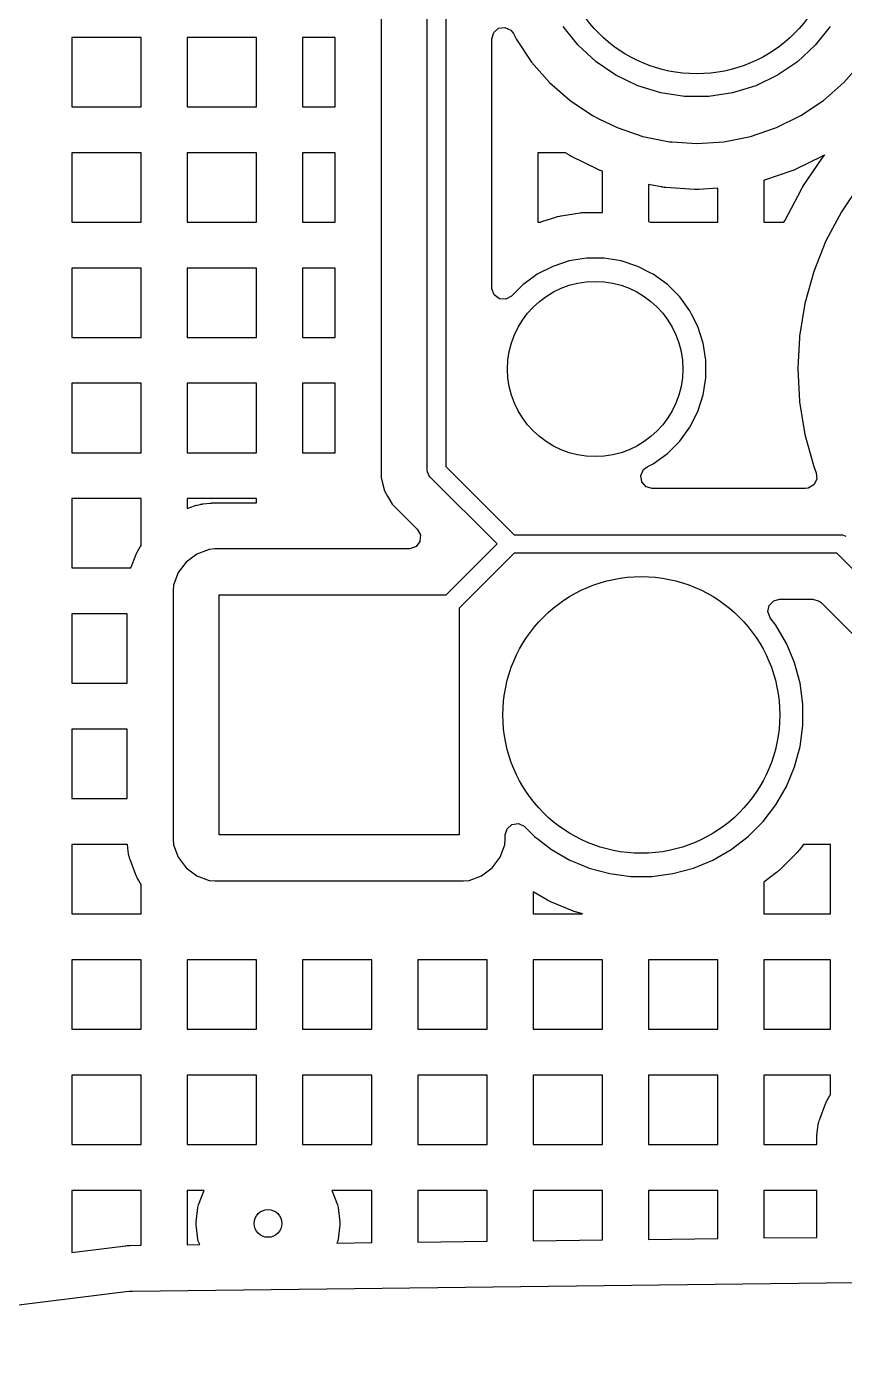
# Model space of a CAD drawing. Extents: x 2.49 to 8.57, y -5.87 to -1.87.
# Drawn here: x 6.021 to 6.369, y -5.157 to -4.582 of the extents above; entities that cross this region are included whole.
import ezdxf

# ---------------------------------------------------------------- set-up
doc = ezdxf.new("R2010")
doc.units = 0
doc.header["$MEASUREMENT"] = 0
doc.layers.add('BLACK', color=7, linetype='CONTINUOUS')

msp = doc.modelspace()

# ---------------------------------------------------------------- linework, layer by layer
at = {"layer": 'BLACK', "linetype": 'CONTINUOUS'}
for p, q in [((6.19134, -4.77165), (6.19134, -4.55114)), ((6.19921, -4.55129), (6.19921, -4.77002)), ((6.17163, -4.56477), (6.17163, -4.76824)), ((6.0693, -4.58693), (6.03969, -4.58693)), ((6.03969, -4.58693), (6.03969, -4.61654)), ((6.0693, -4.61654), (6.0693, -4.58693)), ((6.11851, -4.58693), (6.0889, -4.58693)), ((6.0889, -4.58693), (6.0889, -4.61654)), ((6.11851, -4.61654), (6.11851, -4.58693)), ((6.15203, -4.58693), (6.13812, -4.58693)), ((6.13812, -4.58693), (6.13812, -4.61654)), ((6.15203, -4.61654), (6.15203, -4.58693)), ((6.21892, -4.58749), (6.21969, -4.58485)), ((6.21892, -4.66575), (6.21892, -4.58749)), ((6.21969, -4.58485), (6.22177, -4.58305)), ((6.22177, -4.58305), (6.22449, -4.58266)), ((6.22449, -4.58266), (6.227, -4.5838)), ((6.227, -4.5838), (6.22818, -4.58533)), ((6.22818, -4.58533), (6.2294, -4.58782)), ((6.25579, -4.59028), (6.24937, -4.58223)), ((6.36322, -4.58223), (6.3568, -4.59028)), ((6.2294, -4.58782), (6.2294, -4.58782)), ((6.2294, -4.58782), (6.23586, -4.59747)), ((6.26334, -4.59729), (6.25579, -4.59028)), ((6.3568, -4.59028), (6.34926, -4.59729)), ((6.23586, -4.59747), (6.24351, -4.60621)), ((6.27185, -4.60309), (6.26334, -4.59729)), ((6.34926, -4.59729), (6.34075, -4.60309)), ((6.36908, -4.60621), (6.37674, -4.59747)), ((6.28113, -4.60755), (6.27185, -4.60309)), ((6.34075, -4.60309), (6.33147, -4.60755)), ((6.24351, -4.60621), (6.25225, -4.61386)), ((6.29097, -4.61059), (6.28113, -4.60755)), ((6.33147, -4.60755), (6.32163, -4.61059)), ((6.36035, -4.61386), (6.36908, -4.60621)), ((6.25225, -4.61386), (6.2619, -4.62032)), ((6.30115, -4.61212), (6.29097, -4.61059)), ((6.31145, -4.61212), (6.30115, -4.61212)), ((6.32163, -4.61059), (6.31145, -4.61212)), ((6.3507, -4.62032), (6.36035, -4.61386)), ((6.03969, -4.61654), (6.0693, -4.61654)), ((6.0889, -4.61654), (6.11851, -4.61654)), ((6.13812, -4.61654), (6.15203, -4.61654)), ((6.2619, -4.62032), (6.2619, -4.62032)), ((6.2619, -4.62032), (6.26458, -4.62163)), ((6.26458, -4.62163), (6.27232, -4.62545)), ((6.34028, -4.62545), (6.3507, -4.62032)), ((6.27232, -4.62545), (6.28332, -4.62919)), ((6.32928, -4.62919), (6.34028, -4.62545)), ((6.28332, -4.62919), (6.29471, -4.63145)), ((6.29471, -4.63145), (6.29582, -4.63152)), ((6.29582, -4.63152), (6.3063, -4.63221)), ((6.3063, -4.63221), (6.31558, -4.6316)), ((6.3063, -4.63221), (6.3063, -4.63221)), ((6.3063, -4.63221), (6.3063, -4.63221)), ((6.31558, -4.6316), (6.31789, -4.63145)), ((6.31789, -4.63145), (6.32928, -4.62919)), ((6.0693, -4.63614), (6.03969, -4.63614)), ((6.03969, -4.63614), (6.03969, -4.66575)), ((6.0693, -4.66575), (6.0693, -4.63614)), ((6.11851, -4.63614), (6.0889, -4.63614)), ((6.0889, -4.63614), (6.0889, -4.66575)), ((6.11851, -4.66575), (6.11851, -4.63614)), ((6.15203, -4.63614), (6.13812, -4.63614)), ((6.13812, -4.63614), (6.13812, -4.66575)), ((6.15203, -4.66575), (6.15203, -4.63614)), ((6.2503, -4.63614), (6.23852, -4.63614)), ((6.23852, -4.63614), (6.23852, -4.66575)), ((6.25128, -4.6368), (6.2503, -4.63614)), ((6.25141, -4.63688), (6.25128, -4.6368)), ((6.25168, -4.63705), (6.25141, -4.63688)), ((6.25182, -4.63713), (6.25168, -4.63705)), ((6.25238, -4.63746), (6.25182, -4.63713)), ((6.25252, -4.63753), (6.25238, -4.63746)), ((6.2528, -4.63769), (6.25252, -4.63753)), ((6.25294, -4.63776), (6.2528, -4.63769)), ((6.26394, -4.64318), (6.25294, -4.63776)), ((6.35965, -4.63776), (6.34866, -4.64318)), ((6.35165, -4.65059), (6.35985, -4.63848)), ((6.3598, -4.63769), (6.35965, -4.63776)), ((6.36008, -4.63753), (6.3598, -4.63769)), ((6.35985, -4.63848), (6.35993, -4.63838)), ((6.35993, -4.63838), (6.36008, -4.63816)), ((6.36022, -4.63746), (6.36008, -4.63753)), ((6.36008, -4.63816), (6.36016, -4.63805)), ((6.36016, -4.63805), (6.36048, -4.63763)), ((6.36078, -4.63713), (6.36022, -4.63746)), ((6.36048, -4.63763), (6.36056, -4.63753)), ((6.36056, -4.63753), (6.36073, -4.63732)), ((6.36073, -4.63732), (6.36082, -4.63722)), ((6.36091, -4.63705), (6.36078, -4.63713)), ((6.36082, -4.63722), (6.361, -4.637)), ((6.361, -4.637), (6.36091, -4.63705)), ((6.26408, -4.64325), (6.26394, -4.64318)), ((6.26437, -4.64338), (6.26408, -4.64325)), ((6.26452, -4.64344), (6.26437, -4.64338)), ((6.26511, -4.64369), (6.26452, -4.64344)), ((6.26526, -4.64375), (6.26511, -4.64369)), ((6.26556, -4.64386), (6.26526, -4.64375)), ((6.26571, -4.64392), (6.26556, -4.64386)), ((6.26615, -4.64406), (6.26571, -4.64392)), ((6.26615, -4.64795), (6.26615, -4.64406)), ((6.34688, -4.64392), (6.33528, -4.64786)), ((6.34703, -4.64386), (6.34688, -4.64392)), ((6.34734, -4.64375), (6.34703, -4.64386)), ((6.34748, -4.64369), (6.34734, -4.64375)), ((6.34808, -4.64344), (6.34748, -4.64369)), ((6.34822, -4.64338), (6.34808, -4.64344)), ((6.34852, -4.64325), (6.34822, -4.64338)), ((6.34866, -4.64318), (6.34852, -4.64325)), ((6.26615, -4.66159), (6.26615, -4.64795)), ((6.2912, -4.65074), (6.28575, -4.64966)), ((6.28575, -4.64966), (6.28575, -4.66554)), ((6.33513, -4.6479), (6.33497, -4.64795)), ((6.33497, -4.64795), (6.33497, -4.66575)), ((6.33528, -4.64786), (6.33513, -4.6479)), ((6.35157, -4.6507), (6.35165, -4.65059)), ((6.37593, -4.64971), (6.36802, -4.66137)), ((6.29136, -4.65077), (6.2912, -4.65074)), ((6.29167, -4.65083), (6.29136, -4.65077)), ((6.29183, -4.65085), (6.29167, -4.65083)), ((6.29247, -4.65093), (6.29183, -4.65085)), ((6.29263, -4.65095), (6.29247, -4.65093)), ((6.29295, -4.65098), (6.29263, -4.65095)), ((6.29311, -4.651), (6.29295, -4.65098)), ((6.30534, -4.6518), (6.29311, -4.651)), ((6.3055, -4.6518), (6.30534, -4.6518)), ((6.30582, -4.65182), (6.3055, -4.6518)), ((6.30598, -4.65182), (6.30582, -4.65182)), ((6.30662, -4.65182), (6.30598, -4.65182)), ((6.30678, -4.65182), (6.30662, -4.65182)), ((6.3071, -4.6518), (6.30678, -4.65182)), ((6.30726, -4.6518), (6.3071, -4.6518)), ((6.31536, -4.65127), (6.30726, -4.6518)), ((6.31536, -4.66575), (6.31536, -4.65127)), ((6.34398, -4.66487), (6.35083, -4.65195)), ((6.35083, -4.65195), (6.35089, -4.65183)), ((6.35089, -4.65183), (6.35102, -4.6516)), ((6.35102, -4.6516), (6.35109, -4.65149)), ((6.35109, -4.65149), (6.35136, -4.65103)), ((6.35136, -4.65103), (6.35143, -4.65092)), ((6.35143, -4.65092), (6.35157, -4.6507)), ((6.24848, -4.66305), (6.25659, -4.66177)), ((6.25659, -4.66177), (6.25678, -4.66174)), ((6.25678, -4.66174), (6.25716, -4.6617)), ((6.25716, -4.6617), (6.25735, -4.66168)), ((6.25735, -4.66168), (6.25812, -4.66162)), ((6.25812, -4.66162), (6.25831, -4.66161)), ((6.25831, -4.66161), (6.2587, -4.66159)), ((6.2587, -4.66159), (6.25889, -4.66159)), ((6.25889, -4.66159), (6.26615, -4.66159)), ((6.36802, -4.66137), (6.36142, -4.67382)), ((6.36802, -4.66137), (6.36802, -4.66137)), ((6.03969, -4.66575), (6.0693, -4.66575)), ((6.0889, -4.66575), (6.11851, -4.66575)), ((6.13812, -4.66575), (6.15203, -4.66575)), ((6.21892, -4.69391), (6.21892, -4.66575)), ((6.23852, -4.66575), (6.2396, -4.66575)), ((6.2396, -4.66575), (6.24023, -4.66554)), ((6.24023, -4.66554), (6.24623, -4.66359)), ((6.24623, -4.66359), (6.24642, -4.66354)), ((6.24642, -4.66354), (6.24679, -4.66343)), ((6.24679, -4.66343), (6.24697, -4.66338)), ((6.24697, -4.66338), (6.24772, -4.6632)), ((6.24772, -4.6632), (6.24791, -4.66316)), ((6.24791, -4.66316), (6.24829, -4.66309)), ((6.24829, -4.66309), (6.24848, -4.66305)), ((6.28575, -4.66554), (6.28639, -4.66575)), ((6.28639, -4.66575), (6.31536, -4.66575)), ((6.33497, -4.66575), (6.34355, -4.66575)), ((6.34355, -4.66575), (6.34374, -4.66534)), ((6.34374, -4.66534), (6.3438, -4.66522)), ((6.3438, -4.66522), (6.34392, -4.66499)), ((6.34392, -4.66499), (6.34398, -4.66487)), ((6.36142, -4.67382), (6.35621, -4.68691)), ((6.36142, -4.67382), (6.36142, -4.67382)), ((6.24485, -4.68466), (6.23822, -4.68804)), ((6.25192, -4.68236), (6.24485, -4.68466)), ((6.25927, -4.68119), (6.25192, -4.68236)), ((6.26671, -4.68119), (6.25927, -4.68119)), ((6.25927, -4.68119), (6.25927, -4.68119)), ((6.27406, -4.68236), (6.26671, -4.68119)), ((6.26671, -4.68119), (6.26671, -4.68119)), ((6.28114, -4.68466), (6.27406, -4.68236)), ((6.28643, -4.68736), (6.28114, -4.68466)), ((6.0693, -4.68535), (6.03969, -4.68535)), ((6.03969, -4.68535), (6.03969, -4.71496)), ((6.0693, -4.71496), (6.0693, -4.68535)), ((6.11851, -4.68535), (6.0889, -4.68535)), ((6.0889, -4.68535), (6.0889, -4.71496)), ((6.11851, -4.71496), (6.11851, -4.68535)), ((6.15203, -4.68535), (6.13812, -4.68535)), ((6.13812, -4.68535), (6.13812, -4.71496)), ((6.15203, -4.71496), (6.15203, -4.68535)), ((6.23641, -4.68935), (6.2322, -4.69241)), ((6.23822, -4.68804), (6.23641, -4.68935)), ((6.28776, -4.68804), (6.28643, -4.68736)), ((6.29378, -4.69241), (6.28776, -4.68804)), ((6.35621, -4.68691), (6.35244, -4.70048)), ((6.35621, -4.68691), (6.35621, -4.68691)), ((6.21893, -4.69425), (6.21892, -4.69391)), ((6.21989, -4.69683), (6.21893, -4.69425)), ((6.2322, -4.69241), (6.22725, -4.69736)), ((6.2322, -4.69241), (6.2322, -4.69241)), ((6.2322, -4.69241), (6.2322, -4.69241)), ((6.29904, -4.69767), (6.29378, -4.69241)), ((6.22209, -4.69848), (6.21989, -4.69683)), ((6.22484, -4.69868), (6.22209, -4.69848)), ((6.22725, -4.69736), (6.22484, -4.69868)), ((6.30342, -4.70369), (6.29904, -4.69767)), ((6.35244, -4.70048), (6.35016, -4.71439)), ((6.35244, -4.70048), (6.35244, -4.70048)), ((6.30413, -4.7051), (6.30342, -4.70369)), ((6.30679, -4.71032), (6.30413, -4.7051)), ((6.30783, -4.7135), (6.30679, -4.71032)), ((6.30679, -4.71032), (6.30679, -4.71032)), ((6.30679, -4.71032), (6.30679, -4.71032)), ((6.30909, -4.71739), (6.30783, -4.7135)), ((6.03969, -4.71496), (6.0693, -4.71496)), ((6.0889, -4.71496), (6.11851, -4.71496)), ((6.13812, -4.71496), (6.15203, -4.71496)), ((6.31026, -4.72474), (6.30909, -4.71739)), ((6.35012, -4.7151), (6.34941, -4.72815)), ((6.35016, -4.71439), (6.35012, -4.7151)), ((6.35016, -4.71439), (6.35016, -4.71439)), ((6.35016, -4.71439), (6.35016, -4.71439)), ((6.31026, -4.73218), (6.31026, -4.72474)), ((6.34941, -4.72815), (6.3494, -4.72846)), ((6.3494, -4.72846), (6.35014, -4.7422)), ((6.0693, -4.73457), (6.03969, -4.73457)), ((6.03969, -4.73457), (6.03969, -4.76417)), ((6.0693, -4.76417), (6.0693, -4.73457)), ((6.11851, -4.73457), (6.0889, -4.73457)), ((6.0889, -4.73457), (6.0889, -4.76417)), ((6.11851, -4.76417), (6.11851, -4.73457)), ((6.15203, -4.73457), (6.13812, -4.73457)), ((6.13812, -4.73457), (6.13812, -4.76417)), ((6.15203, -4.76417), (6.15203, -4.73457)), ((6.30924, -4.73858), (6.31026, -4.73218)), ((6.30679, -4.7466), (6.30909, -4.73953)), ((6.30909, -4.73953), (6.30924, -4.73858)), ((6.35014, -4.7422), (6.35016, -4.74253)), ((6.35016, -4.74253), (6.35016, -4.74253)), ((6.35016, -4.74253), (6.35244, -4.75643)), ((6.30342, -4.75323), (6.30679, -4.7466)), ((6.29904, -4.75925), (6.30342, -4.75323)), ((6.29378, -4.76451), (6.29904, -4.75925)), ((6.35244, -4.75643), (6.35244, -4.75643)), ((6.35244, -4.75643), (6.35621, -4.77001)), ((6.03969, -4.76417), (6.0693, -4.76417)), ((6.0889, -4.76417), (6.11851, -4.76417)), ((6.13812, -4.76417), (6.15203, -4.76417)), ((6.28776, -4.76888), (6.29378, -4.76451)), ((6.17163, -4.76824), (6.17163, -4.76824)), ((6.17163, -4.76824), (6.17163, -4.77476)), ((6.19921, -4.77002), (6.22836, -4.79917)), ((6.28364, -4.77138), (6.28512, -4.77023)), ((6.28512, -4.77023), (6.28776, -4.76888)), ((6.35621, -4.77001), (6.35621, -4.77001)), ((6.35621, -4.77001), (6.35731, -4.77277)), ((6.17163, -4.77476), (6.17163, -4.77476)), ((6.17163, -4.77476), (6.17163, -4.77476)), ((6.17163, -4.77476), (6.17212, -4.77656)), ((6.17212, -4.77656), (6.17316, -4.78047)), ((6.19141, -4.77242), (6.19134, -4.77165)), ((6.192, -4.77383), (6.19141, -4.77242)), ((6.19249, -4.77443), (6.192, -4.77383)), ((6.22116, -4.8031), (6.19249, -4.77443)), ((6.2825, -4.77389), (6.28364, -4.77138)), ((6.28289, -4.77661), (6.2825, -4.77389)), ((6.28469, -4.77869), (6.28289, -4.77661)), ((6.35757, -4.77551), (6.3563, -4.77796)), ((6.35731, -4.77277), (6.35757, -4.77551)), ((6.17316, -4.78047), (6.17324, -4.78077)), ((6.17324, -4.78077), (6.17438, -4.78275)), ((6.28733, -4.77946), (6.28469, -4.77869)), ((6.35277, -4.77946), (6.28733, -4.77946)), ((6.35392, -4.77933), (6.35277, -4.77946)), ((6.3563, -4.77796), (6.35392, -4.77933)), ((6.0693, -4.78378), (6.03969, -4.78378)), ((6.03969, -4.78378), (6.03969, -4.81339)), ((6.0693, -4.78805), (6.0693, -4.78378)), ((6.0693, -4.80375), (6.0693, -4.78805)), ((6.11851, -4.78378), (6.0889, -4.78378)), ((6.0889, -4.78378), (6.0889, -4.78805)), ((6.0889, -4.78805), (6.09205, -4.78688)), ((6.09205, -4.78688), (6.09234, -4.78678)), ((6.09234, -4.78678), (6.09293, -4.7866)), ((6.09293, -4.7866), (6.09322, -4.78652)), ((6.09322, -4.78652), (6.09441, -4.78624)), ((6.09441, -4.78624), (6.09471, -4.78618)), ((6.09471, -4.78618), (6.09532, -4.78608)), ((6.09532, -4.78608), (6.09562, -4.78603)), ((6.09562, -4.78603), (6.09884, -4.78569)), ((6.09884, -4.78569), (6.09897, -4.78568)), ((6.09897, -4.78568), (6.09923, -4.78566)), ((6.09923, -4.78566), (6.09936, -4.78565)), ((6.09936, -4.78565), (6.09989, -4.78562)), ((6.09989, -4.78562), (6.10002, -4.78561)), ((6.10002, -4.78561), (6.10028, -4.78561)), ((6.10028, -4.78561), (6.10041, -4.7856)), ((6.10041, -4.7856), (6.11851, -4.7856)), ((6.11851, -4.7856), (6.11851, -4.78378)), ((6.17438, -4.78275), (6.17631, -4.78609)), ((6.17631, -4.78609), (6.17636, -4.78616)), ((6.17636, -4.78616), (6.17636, -4.78616)), ((6.17636, -4.78616), (6.18104, -4.79084)), ((6.18104, -4.79084), (6.18104, -4.79084)), ((6.18104, -4.79084), (6.18707, -4.79688)), ((6.18707, -4.79688), (6.18839, -4.79929)), ((6.18839, -4.79929), (6.18819, -4.80203)), ((6.22836, -4.79917), (6.36771, -4.79917)), ((6.36771, -4.79917), (6.36848, -4.79924)), ((6.36848, -4.79924), (6.3699, -4.79983)), ((6.06754, -4.80659), (6.06821, -4.80536)), ((6.06821, -4.80536), (6.06839, -4.80506)), ((6.06839, -4.80506), (6.06877, -4.80447)), ((6.06877, -4.80447), (6.06897, -4.80419)), ((6.06897, -4.80419), (6.0693, -4.80375)), ((6.09833, -4.80546), (6.09302, -4.80744)), ((6.10067, -4.80521), (6.09833, -4.80546)), ((6.18362, -4.80521), (6.10067, -4.80521)), ((6.10067, -4.80521), (6.10067, -4.80521)), ((6.18397, -4.8052), (6.18362, -4.80521)), ((6.18654, -4.80424), (6.18397, -4.8052)), ((6.18819, -4.80203), (6.18654, -4.80424)), ((6.19935, -4.82492), (6.22116, -4.8031)), ((6.0649, -4.81339), (6.06696, -4.80787)), ((6.06696, -4.80787), (6.06709, -4.80754)), ((6.06709, -4.80754), (6.06739, -4.8069)), ((6.06739, -4.8069), (6.06754, -4.80659)), ((6.08848, -4.81084), (6.08509, -4.81537)), ((6.09302, -4.80744), (6.08848, -4.81084)), ((6.08848, -4.81084), (6.08848, -4.81084)), ((6.09302, -4.80744), (6.09302, -4.80744)), ((6.22836, -4.80704), (6.20492, -4.83048)), ((6.36608, -4.80704), (6.22836, -4.80704)), ((6.41643, -4.8574), (6.36608, -4.80704)), ((6.03969, -4.81339), (6.0649, -4.81339)), ((6.08509, -4.81537), (6.08311, -4.82068)), ((6.08509, -4.81537), (6.08509, -4.81537)), ((6.08311, -4.82068), (6.08285, -4.82303)), ((6.08285, -4.82303), (6.08285, -4.82303)), ((6.08285, -4.82303), (6.08285, -4.92916)), ((6.10256, -4.92728), (6.10256, -4.82492)), ((6.10256, -4.82492), (6.19935, -4.82492)), ((6.33726, -4.82934), (6.33919, -4.82737)), ((6.33919, -4.82737), (6.34158, -4.82675)), ((6.34158, -4.82675), (6.3559, -4.82675)), ((6.3559, -4.82675), (6.35853, -4.82752)), ((6.35853, -4.82752), (6.35935, -4.82818)), ((6.35935, -4.82818), (6.38571, -4.85453)), ((6.06325, -4.83299), (6.03969, -4.83299)), ((6.03969, -4.83299), (6.03969, -4.8626)), ((6.06325, -4.8626), (6.06325, -4.83299)), ((6.20492, -4.83048), (6.20492, -4.92728)), ((6.33671, -4.83203), (6.33726, -4.82934)), ((6.3377, -4.8346), (6.33671, -4.83203)), ((6.3401, -4.83773), (6.3377, -4.8346)), ((6.34462, -4.84555), (6.3401, -4.83773)), ((6.3401, -4.83773), (6.3401, -4.83773)), ((6.3401, -4.83773), (6.3401, -4.83773)), ((6.34591, -4.84867), (6.34462, -4.84555)), ((6.34462, -4.84555), (6.34462, -4.84555)), ((6.34462, -4.84555), (6.34462, -4.84555)), ((6.34808, -4.8539), (6.34591, -4.84867)), ((6.35042, -4.86262), (6.34808, -4.8539)), ((6.03969, -4.8626), (6.06325, -4.8626)), ((6.35159, -4.87158), (6.35042, -4.86262)), ((6.35159, -4.88061), (6.35159, -4.87158)), ((6.06325, -4.88221), (6.03969, -4.88221)), ((6.03969, -4.88221), (6.03969, -4.91181)), ((6.06325, -4.91181), (6.06325, -4.88221)), ((6.35042, -4.88957), (6.35159, -4.88061)), ((6.34808, -4.8983), (6.35042, -4.88957)), ((6.34462, -4.90664), (6.34808, -4.8983)), ((6.3401, -4.91447), (6.34462, -4.90664)), ((6.03969, -4.91181), (6.06325, -4.91181)), ((6.3346, -4.92163), (6.3401, -4.91447)), ((6.22463, -4.92729), (6.2254, -4.92466)), ((6.2254, -4.92466), (6.22748, -4.92285)), ((6.22748, -4.92285), (6.2302, -4.92246)), ((6.2302, -4.92246), (6.2327, -4.92361)), ((6.2327, -4.92361), (6.23296, -4.92384)), ((6.23296, -4.92384), (6.23714, -4.92802)), ((6.32822, -4.92802), (6.3346, -4.92163)), ((6.3346, -4.92163), (6.3346, -4.92163)), ((6.3346, -4.92163), (6.3346, -4.92163)), ((6.06338, -4.93142), (6.03969, -4.93142)), ((6.03969, -4.93142), (6.03969, -4.96102)), ((6.06368, -4.93421), (6.06338, -4.93142)), ((6.08285, -4.92916), (6.08285, -4.92916)), ((6.08285, -4.92916), (6.08311, -4.93151)), ((6.08311, -4.93151), (6.08509, -4.93682)), ((6.20492, -4.92728), (6.10256, -4.92728)), ((6.22239, -4.93682), (6.22437, -4.93151)), ((6.22437, -4.93151), (6.22463, -4.92916)), ((6.22463, -4.92916), (6.22463, -4.92729)), ((6.23714, -4.92802), (6.23714, -4.92802)), ((6.23714, -4.92802), (6.23714, -4.92802)), ((6.23714, -4.92802), (6.23862, -4.92916)), ((6.23862, -4.92916), (6.24431, -4.93352)), ((6.32105, -4.93352), (6.32821, -4.92802)), ((6.32821, -4.92802), (6.32822, -4.92802)), ((6.32822, -4.92802), (6.32822, -4.92802)), ((6.35181, -4.93142), (6.34996, -4.93382)), ((6.36344, -4.93142), (6.35181, -4.93142)), ((6.36344, -4.96102), (6.36344, -4.93142)), ((6.06372, -4.93452), (6.06368, -4.93421)), ((6.06382, -4.93512), (6.06372, -4.93452)), ((6.06388, -4.93542), (6.06382, -4.93512)), ((6.06417, -4.93661), (6.06388, -4.93542)), ((6.06425, -4.93691), (6.06417, -4.93661)), ((6.06442, -4.9375), (6.06425, -4.93691)), ((6.06452, -4.93779), (6.06442, -4.9375)), ((6.08509, -4.93682), (6.08509, -4.93682)), ((6.08509, -4.93682), (6.08848, -4.94135)), ((6.219, -4.94135), (6.22239, -4.93682)), ((6.24431, -4.93352), (6.24431, -4.93352)), ((6.24431, -4.93352), (6.24431, -4.93352)), ((6.24431, -4.93352), (6.25213, -4.93804)), ((6.31322, -4.93804), (6.32105, -4.93352)), ((6.34869, -4.93527), (6.34185, -4.94211)), ((6.34881, -4.93516), (6.34869, -4.93527)), ((6.34903, -4.93492), (6.34881, -4.93516)), ((6.34913, -4.9348), (6.34903, -4.93492)), ((6.34956, -4.93432), (6.34913, -4.9348)), ((6.34966, -4.9342), (6.34956, -4.93432)), ((6.34986, -4.93395), (6.34966, -4.9342)), ((6.34996, -4.93382), (6.34986, -4.93395)), ((6.06696, -4.94433), (6.06452, -4.93779)), ((6.08848, -4.94135), (6.08848, -4.94135)), ((6.08848, -4.94135), (6.09302, -4.94475)), ((6.21446, -4.94475), (6.219, -4.94135)), ((6.25213, -4.93804), (6.25213, -4.93804)), ((6.25213, -4.93804), (6.25213, -4.93804)), ((6.25213, -4.93804), (6.25573, -4.93953)), ((6.25573, -4.93953), (6.26048, -4.9415)), ((6.26048, -4.9415), (6.2692, -4.94383)), ((6.29615, -4.94383), (6.30488, -4.9415)), ((6.30488, -4.9415), (6.31322, -4.93804)), ((6.3404, -4.94338), (6.33497, -4.94755)), ((6.34053, -4.94328), (6.3404, -4.94338)), ((6.34078, -4.94308), (6.34053, -4.94328)), ((6.3409, -4.94298), (6.34078, -4.94308)), ((6.34138, -4.94255), (6.3409, -4.94298)), ((6.3415, -4.94245), (6.34138, -4.94255)), ((6.34174, -4.94222), (6.3415, -4.94245)), ((6.34185, -4.94211), (6.34174, -4.94222)), ((6.06709, -4.94465), (6.06696, -4.94433)), ((6.06739, -4.94529), (6.06709, -4.94465)), ((6.06754, -4.9456), (6.06739, -4.94529)), ((6.06821, -4.94683), (6.06754, -4.9456)), ((6.06839, -4.94713), (6.06821, -4.94683)), ((6.06867, -4.94755), (6.06839, -4.94713)), ((6.06877, -4.94772), (6.06867, -4.94755)), ((6.06897, -4.94801), (6.06877, -4.94772)), ((6.0693, -4.94844), (6.06897, -4.94801)), ((6.0693, -4.96102), (6.0693, -4.94844)), ((6.09302, -4.94475), (6.09302, -4.94475)), ((6.09302, -4.94475), (6.09833, -4.94673)), ((6.09833, -4.94673), (6.09833, -4.94673)), ((6.09833, -4.94673), (6.0986, -4.94676)), ((6.0986, -4.94676), (6.10067, -4.94698)), ((6.10067, -4.94698), (6.20681, -4.94698)), ((6.20681, -4.94698), (6.20915, -4.94673)), ((6.20915, -4.94673), (6.21446, -4.94475)), ((6.2692, -4.94383), (6.27816, -4.94501)), ((6.27816, -4.94501), (6.27816, -4.94501)), ((6.27816, -4.94501), (6.28719, -4.94501)), ((6.28719, -4.94501), (6.29615, -4.94383)), ((6.28719, -4.94501), (6.28719, -4.94501)), ((6.33497, -4.94755), (6.33497, -4.96102)), ((6.2426, -4.95518), (6.23654, -4.95168)), ((6.23654, -4.95168), (6.23654, -4.96102)), ((6.24274, -4.95526), (6.2426, -4.95518)), ((6.24303, -4.95541), (6.24274, -4.95526)), ((6.24317, -4.95548), (6.24303, -4.95541)), ((6.24375, -4.95577), (6.24317, -4.95548)), ((6.24389, -4.95583), (6.24375, -4.95577)), ((6.24418, -4.95597), (6.24389, -4.95583)), ((6.24433, -4.95603), (6.24418, -4.95597)), ((6.25327, -4.95973), (6.24433, -4.95603)), ((6.25342, -4.95979), (6.25327, -4.95973)), ((6.25372, -4.95991), (6.25342, -4.95979)), ((6.25387, -4.95996), (6.25372, -4.95991)), ((6.25448, -4.96017), (6.25387, -4.95996)), ((6.25463, -4.96021), (6.25448, -4.96017)), ((6.25494, -4.96031), (6.25463, -4.96021)), ((6.25509, -4.96035), (6.25494, -4.96031)), ((6.2576, -4.96102), (6.25509, -4.96035)), ((6.03969, -4.96102), (6.0693, -4.96102)), ((6.23654, -4.96102), (6.2576, -4.96102)), ((6.33497, -4.96102), (6.36344, -4.96102)), ((6.0693, -4.98063), (6.03969, -4.98063)), ((6.03969, -4.98063), (6.03969, -5.01024)), ((6.0693, -5.01024), (6.0693, -4.98063)), ((6.11851, -4.98063), (6.0889, -4.98063)), ((6.0889, -4.98063), (6.0889, -5.01024)), ((6.11851, -5.01024), (6.11851, -4.98063)), ((6.16772, -4.98063), (6.13812, -4.98063)), ((6.13812, -4.98063), (6.13812, -5.01024)), ((6.16772, -5.01024), (6.16772, -4.98063)), ((6.21694, -4.98063), (6.18733, -4.98063)), ((6.18733, -4.98063), (6.18733, -5.01024)), ((6.21694, -5.01024), (6.21694, -4.98063)), ((6.26615, -4.98063), (6.23654, -4.98063)), ((6.23654, -4.98063), (6.23654, -5.01024)), ((6.26615, -5.01024), (6.26615, -4.98063)), ((6.31536, -4.98063), (6.28575, -4.98063)), ((6.28575, -4.98063), (6.28575, -5.01024)), ((6.31536, -5.01024), (6.31536, -4.98063)), ((6.36344, -4.98063), (6.33497, -4.98063)), ((6.33497, -4.98063), (6.33497, -5.01024)), ((6.36344, -5.01024), (6.36344, -4.98063)), ((6.03969, -5.01024), (6.0693, -5.01024)), ((6.0889, -5.01024), (6.11851, -5.01024)), ((6.13812, -5.01024), (6.16772, -5.01024)), ((6.18733, -5.01024), (6.21694, -5.01024)), ((6.23654, -5.01024), (6.26615, -5.01024)), ((6.28575, -5.01024), (6.31536, -5.01024)), ((6.33497, -5.01024), (6.36344, -5.01024)), ((6.0693, -5.02984), (6.03969, -5.02984)), ((6.03969, -5.02984), (6.03969, -5.05945)), ((6.0693, -5.05945), (6.0693, -5.02984)), ((6.11851, -5.02984), (6.0889, -5.02984)), ((6.0889, -5.02984), (6.0889, -5.05945)), ((6.11851, -5.05945), (6.11851, -5.02984)), ((6.16772, -5.02984), (6.13812, -5.02984)), ((6.13812, -5.02984), (6.13812, -5.05945)), ((6.16772, -5.05945), (6.16772, -5.02984)), ((6.21694, -5.02984), (6.18733, -5.02984)), ((6.18733, -5.02984), (6.18733, -5.05945)), ((6.21694, -5.05945), (6.21694, -5.02984)), ((6.26615, -5.02984), (6.23654, -5.02984)), ((6.23654, -5.02984), (6.23654, -5.05945)), ((6.26615, -5.05945), (6.26615, -5.02984)), ((6.31536, -5.02984), (6.28575, -5.02984)), ((6.28575, -5.02984), (6.28575, -5.05945)), ((6.31536, -5.05945), (6.31536, -5.02984)), ((6.36344, -5.02984), (6.33497, -5.02984)), ((6.33497, -5.02984), (6.33497, -5.05945)), ((6.36344, -5.03819), (6.36344, -5.02984)), ((6.36168, -5.04116), (6.36183, -5.04085)), ((6.36183, -5.04085), (6.36251, -5.03962)), ((6.36251, -5.03962), (6.36268, -5.03932)), ((6.36268, -5.03932), (6.36306, -5.03872)), ((6.36306, -5.03872), (6.36326, -5.03844)), ((6.36326, -5.03844), (6.36344, -5.03819)), ((6.35881, -5.04866), (6.36125, -5.04212)), ((6.36125, -5.04212), (6.36139, -5.0418)), ((6.36139, -5.0418), (6.36168, -5.04116)), ((6.35762, -5.05545), (6.35797, -5.05223)), ((6.35797, -5.05223), (6.35801, -5.05193)), ((6.35801, -5.05193), (6.35812, -5.05132)), ((6.35812, -5.05132), (6.35818, -5.05102)), ((6.35818, -5.05102), (6.35846, -5.04983)), ((6.35846, -5.04983), (6.35854, -5.04954)), ((6.35854, -5.04954), (6.35872, -5.04895)), ((6.35872, -5.04895), (6.35881, -5.04866)), ((6.35754, -5.05689), (6.35755, -5.05662)), ((6.35754, -5.05702), (6.35754, -5.05689)), ((6.35754, -5.05945), (6.35754, -5.05702)), ((6.35755, -5.05649), (6.35758, -5.05597)), ((6.35755, -5.05662), (6.35755, -5.05649)), ((6.35758, -5.05597), (6.35759, -5.05584)), ((6.35759, -5.05584), (6.35761, -5.05558)), ((6.35761, -5.05558), (6.35762, -5.05545)), ((6.03969, -5.05945), (6.0693, -5.05945)), ((6.0889, -5.05945), (6.11851, -5.05945)), ((6.13812, -5.05945), (6.16772, -5.05945)), ((6.18733, -5.05945), (6.21694, -5.05945)), ((6.23654, -5.05945), (6.26615, -5.05945)), ((6.28575, -5.05945), (6.31536, -5.05945)), ((6.33497, -5.05945), (6.35754, -5.05945)), ((6.0693, -5.07906), (6.03969, -5.07906)), ((6.03969, -5.07906), (6.03969, -5.10549)), ((6.0693, -5.10226), (6.0693, -5.07906)), ((6.0962, -5.07906), (6.0889, -5.07906)), ((6.0889, -5.07906), (6.0889, -5.10226)), ((6.09379, -5.08525), (6.096, -5.07944)), ((6.096, -5.07944), (6.0962, -5.07906)), ((6.16772, -5.07906), (6.15058, -5.07906)), ((6.15058, -5.07906), (6.15078, -5.07944)), ((6.15078, -5.07944), (6.15298, -5.08525)), ((6.16772, -5.1011), (6.16772, -5.07906)), ((6.21694, -5.07906), (6.18733, -5.07906)), ((6.18733, -5.07906), (6.18733, -5.1011)), ((6.21694, -5.10052), (6.21694, -5.07906)), ((6.26615, -5.07906), (6.23654, -5.07906)), ((6.23654, -5.07906), (6.23654, -5.10052)), ((6.26615, -5.09994), (6.26615, -5.07906)), ((6.31536, -5.07906), (6.28575, -5.07906)), ((6.28575, -5.07906), (6.28575, -5.09994)), ((6.31536, -5.09936), (6.31536, -5.07906)), ((6.35754, -5.07906), (6.33497, -5.07906)), ((6.33497, -5.07906), (6.33497, -5.09936)), ((6.35754, -5.0991), (6.35754, -5.07906)), ((6.09276, -5.09256), (6.09351, -5.08639)), ((6.09351, -5.08639), (6.09379, -5.08525)), ((6.15298, -5.08525), (6.15326, -5.08639)), ((6.15326, -5.08639), (6.15401, -5.09256)), ((6.09276, -5.09374), (6.09276, -5.09256)), ((6.15401, -5.09256), (6.15401, -5.09374)), ((6.09351, -5.09991), (6.09276, -5.09374)), ((6.15401, -5.09374), (6.15326, -5.09991)), ((6.03969, -5.10549), (6.05923, -5.10309)), ((6.05923, -5.10309), (6.06044, -5.10294)), ((6.06044, -5.10294), (6.06045, -5.10294)), ((6.06045, -5.10294), (6.06238, -5.1027)), ((6.06238, -5.1027), (6.0627, -5.10267)), ((6.0627, -5.10267), (6.06334, -5.10263)), ((6.06334, -5.10263), (6.0635, -5.10263)), ((6.0635, -5.10263), (6.06366, -5.10261)), ((6.06366, -5.10261), (6.06431, -5.10256)), ((6.06431, -5.10256), (6.06463, -5.10255)), ((6.06463, -5.10255), (6.0693, -5.10249)), ((6.0693, -5.10249), (6.0693, -5.10226)), ((6.0889, -5.10226), (6.09423, -5.1022)), ((6.09379, -5.10105), (6.09351, -5.09991)), ((6.09423, -5.1022), (6.09379, -5.10105)), ((6.15298, -5.10105), (6.15281, -5.10151)), ((6.15281, -5.10151), (6.16772, -5.10133)), ((6.15326, -5.09991), (6.15298, -5.10105)), ((6.16772, -5.10133), (6.16772, -5.1011)), ((6.18733, -5.1011), (6.21694, -5.10075)), ((6.21694, -5.10075), (6.21694, -5.10052)), ((6.23654, -5.10052), (6.26615, -5.10017)), ((6.26615, -5.10017), (6.26615, -5.09994)), ((6.28575, -5.09994), (6.31536, -5.09959)), ((6.31536, -5.09959), (6.31536, -5.09936)), ((6.33497, -5.09936), (6.35754, -5.0991)), ((6.37336, -5.11852), (6.0655, -5.12215)), ((6.06163, -5.12255), (5.78519, -5.1566)), ((6.06273, -5.12241), (6.06163, -5.12255)), ((6.06163, -5.12255), (6.06163, -5.12255)), ((6.06414, -5.12224), (6.06273, -5.12241)), ((6.06273, -5.12241), (6.06273, -5.12241)), ((6.06445, -5.12224), (6.06414, -5.12224)), ((6.06519, -5.12219), (6.06445, -5.12224)), ((6.0655, -5.12215), (6.06519, -5.12219))]:
    msp.add_line(p, q, dxfattribs=at)
at = {"layer": 'BLACK'}
for centre, radius in [((6.3063, -4.54342), 0.05906), ((6.26299, -4.72846), 0.0374), ((6.28268, -4.8761), 0.05906), ((6.12339, -5.09315), 0.00591)]:
    msp.add_circle(centre, radius, dxfattribs=at)

doc.saveas('drawing.dxf')
